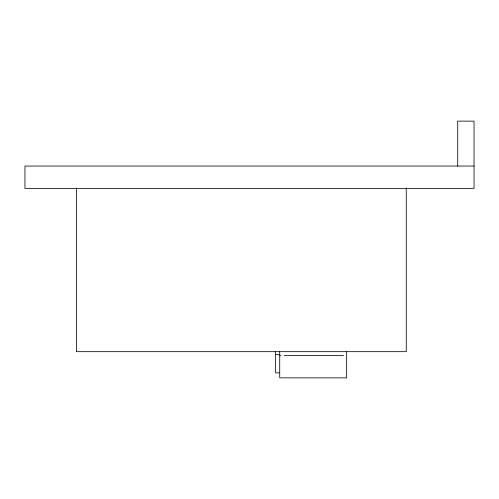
<?xml version="1.0" encoding="UTF-8"?>
<svg xmlns="http://www.w3.org/2000/svg" width="499" height="499" viewBox="0 0 499 499"><rect width="100%" height="100%" fill="white"/><g stroke="black" fill="none" stroke-linecap="round" stroke-linejoin="round"><path stroke-width="0.75" d="M474.05 166.042L24.95 166.042L24.95 188.497L474.05 188.497L474.05 121.132L457.72 121.132L457.72 166.042M275.542 354.471L279.166 354.471M279.783 355.413L280.925 355.413M284.262 355.413L343.518 355.413M279.166 372.884L275.542 372.884L275.542 351.608M406.273 188.086L406.273 351.67L76.391 351.67L76.391 188.086M346.662 351.714L346.662 377.868L279.714 377.868L279.714 351.714"/></g></svg>
